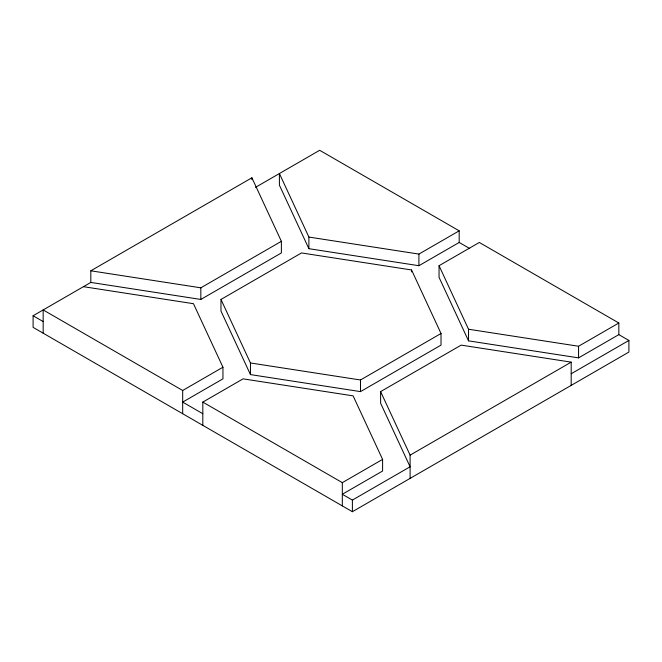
<?xml version="1.0" encoding="UTF-8"?>
<svg xmlns="http://www.w3.org/2000/svg" width="662" height="662" viewBox="0 0 662 662"><rect width="100%" height="100%" fill="white"/><g stroke="black" fill="none" stroke-linecap="round" stroke-linejoin="round"><path stroke-width="0.99" d="M90.81 282.426L90.81 270.799L251.899 177.797L281.383 241.316L281.383 252.942L200.834 299.447L90.81 282.426L33.1 315.749L33.1 327.367L352.391 511.709L628.9 352.068L628.9 340.442L618.829 334.633L578.563 357.877L468.531 340.856L439.055 277.337L439.055 265.71L479.321 242.458L618.829 323.006L618.829 334.633M255.449 187.371L319.68 150.291L459.188 230.831L459.188 242.458L418.914 265.71L308.889 248.689L279.405 185.17L279.405 173.543L308.889 237.062L308.889 248.689M90.81 270.799L200.834 287.821L281.383 241.316M220.976 299.447L301.516 252.942L411.549 269.964L441.024 333.491L441.024 345.117L360.484 391.614L250.451 374.593L220.976 311.074L220.976 299.447L250.451 362.966L250.451 374.593M43.171 333.185L43.171 309.932L182.679 390.472L222.945 367.228L193.47 303.701L83.437 286.679M308.889 237.062L418.914 254.084L459.188 230.831M202.812 425.352L202.812 402.099L243.086 378.854L353.111 395.868L382.595 459.395L382.595 471.021L342.32 494.274L352.391 500.083L410.101 466.768L380.617 403.241L380.617 391.614L461.166 345.117L571.19 362.139L571.19 385.383M250.451 362.966L360.484 379.988L441.024 333.491M202.812 402.099L342.32 482.648L382.595 459.395M439.055 265.71L468.531 329.237L578.563 346.251L618.829 323.006M410.101 478.394L410.101 455.142L571.19 362.139M571.19 373.765L628.9 340.442M459.188 242.458L469.697 248.523M33.1 315.749L43.171 321.558M202.812 413.725L182.679 402.099L222.945 378.854L222.945 367.228M380.617 391.614L410.101 455.142M578.563 346.251L578.563 357.877M468.531 329.237L468.531 340.856M418.914 254.084L418.914 265.71M411.549 269.964L411.549 271.9M360.484 379.988L360.484 391.614M352.391 500.083L352.391 511.709M342.32 482.648L342.32 505.9M251.899 177.797L251.899 179.733M200.834 287.821L200.834 299.447M182.679 390.472L182.679 413.725"/></g></svg>
